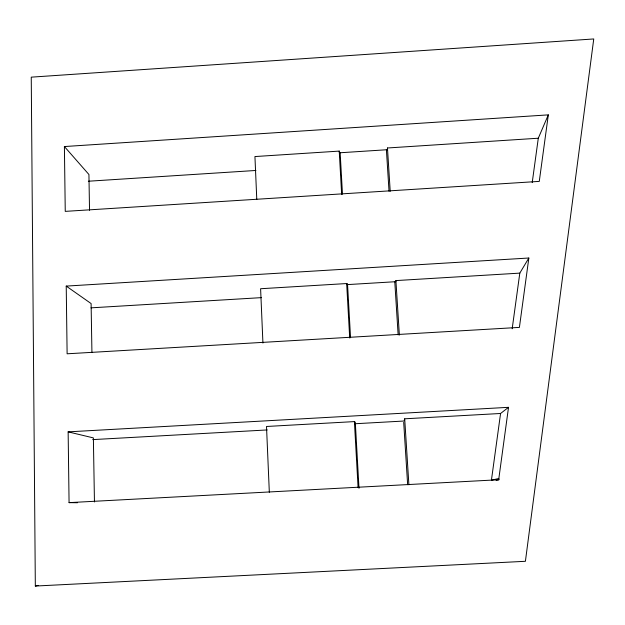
<?xml version="1.0" encoding="UTF-8"?>
<svg xmlns="http://www.w3.org/2000/svg" width="625" height="625" viewBox="0 0 625 625"><rect width="100%" height="100%" fill="white"/><g stroke="black" fill="none" stroke-linecap="round" stroke-linejoin="round"><path stroke-width="0.94" d="M548.32 114.867L539.273 181.391L65.25 211.375L64.398 146.547L548.32 114.867L538.297 138.219L387.461 147.984L387.43 149.703L339.43 152.805L339.234 151.102L254.938 156.555L256.781 199.469M528.844 258.016L519.406 327.391L67.117 353.797L66.227 286.094L528.844 258.016L519.805 273.125L395.898 280.586L395.82 281.695L346.828 284.641L346.664 283.547L260.602 288.734L262.93 343.047M508.523 407.328L500.57 413.484L491.422 480.219L498.852 478.461L508.523 407.328L68.141 431.859L69.07 502.633L77.531 502.742M512.18 328.789L519.805 273.125M532.211 182.617L538.297 138.219M500.57 413.484L404.695 418.805L404.078 421.023L355.047 423.742L354.398 421.602L266.508 426.477L269.328 492.266M35.328 586.047L525.406 561.297L593.75 38.953L31.25 77.156L35.328 586.047L38.156 585.391M496.156 480.359L498.945 479.727L498.852 478.461M88.352 181.227L255.93 170.461M90.984 307.844L261.469 297.633M92.734 439.609L267.227 429.945M69.07 502.633L498.945 479.727M68.141 431.859L93.375 437.898L94.453 501.984M66.227 286.094L91.102 303.555L91.93 352.352M64.398 146.547L88.93 174.508L89.531 210.32M387.461 147.984L390.219 191.32M395.898 280.586L399.367 335.086M404.695 418.805L408.898 484.836M386.383 149.484L389.031 191.211M394.789 281.922L398.148 334.945M403.695 422.383L407.648 484.711M340.133 152.477L342.477 194.156M347.508 283.68L350.547 337.727M355.344 423.109L359 488.273M354.938 421.789L355.047 423.742M339.234 151.102L341.664 194.391M346.664 283.547L349.711 337.984M354.398 421.602L358.094 487.539"/></g></svg>
